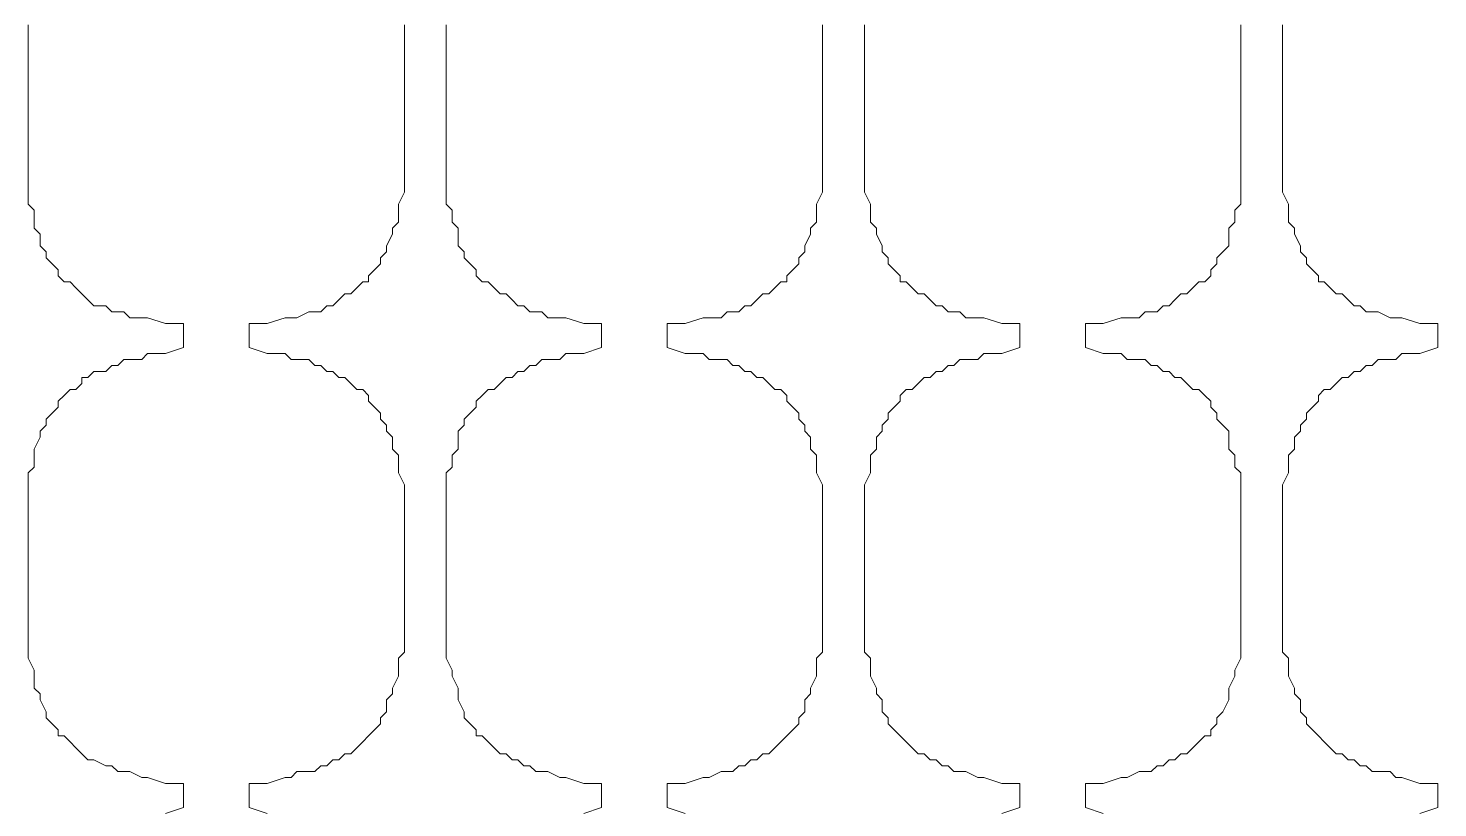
# Model space of a CAD drawing. Extents: x -66030 to 95157, y -13132 to 45879.
# Drawn here: x 21742 to 22664, y 26462 to 26971 of the extents above; entities that cross this region are included whole.
import ezdxf

# ---------------------------------------------------------------- set-up
doc = ezdxf.new("R2010")
doc.units = 0
doc.header["$LTSCALE"] = 100
doc.header["$MEASUREMENT"] = 0
doc.layers.get('0').update_dxf_attribs({"linetype": 'CONTINUOUS'})

msp = doc.modelspace()

# ---------------------------------------------------------------- linework, layer by layer
at = {"lineweight": 0}
for points in [[(21831.81, 26457.99), (21843.53, 26461.89), (21843.53, 26477.52), (21831.81, 26477.52), (21820.1, 26481.42), (21816.19, 26481.42), (21808.38, 26485.33), (21804.47, 26485.33), (21800.57, 26485.33), (21796.66, 26489.23), (21792.75, 26489.23), (21784.94, 26493.14), (21781.04, 26493.14), (21777.13, 26497.05), (21777.13, 26497.05), (21773.22, 26500.95), (21769.32, 26504.86), (21765.41, 26508.76), (21761.51, 26508.76), (21761.51, 26512.67), (21757.6, 26516.58), (21753.69, 26520.48), (21753.69, 26524.39), (21749.79, 26532.2), (21749.79, 26536.11), (21745.88, 26540.01), (21745.88, 26547.82), (21745.88, 26551.73), (21741.98, 26559.54), (21741.98, 26563.45), (21741.98, 26571.26), (21741.98, 26575.17), (21741.98, 26661.1), (21741.98, 26668.91), (21741.98, 26672.81), (21741.98, 26680.63), (21745.88, 26684.53), (21745.88, 26692.34), (21745.88, 26696.25), (21749.79, 26704.06), (21749.79, 26707.97), (21753.69, 26711.87), (21753.69, 26715.78), (21757.6, 26719.69), (21761.51, 26723.59), (21761.51, 26727.5), (21765.41, 26731.4), (21769.32, 26735.31), (21773.22, 26735.31), (21777.13, 26739.22), (21777.13, 26743.12), (21781.04, 26743.12), (21784.94, 26747.03), (21792.75, 26747.03), (21796.66, 26750.93), (21800.57, 26750.93), (21804.47, 26754.84), (21808.38, 26754.84), (21816.19, 26754.84), (21820.1, 26758.75), (21831.81, 26758.75), (21843.53, 26762.65), (21843.53, 26778.28), (21831.81, 26778.28), (21820.1, 26782.18), (21816.19, 26782.18), (21808.38, 26782.18), (21804.47, 26786.09), (21800.57, 26786.09), (21796.66, 26786.09), (21792.75, 26789.99), (21784.94, 26789.99), (21781.04, 26793.9), (21777.13, 26797.81), (21777.13, 26797.81), (21773.22, 26801.71), (21769.32, 26805.62), (21765.41, 26805.62), (21761.51, 26809.52), (21761.51, 26813.43), (21757.6, 26817.34), (21753.69, 26821.24), (21753.69, 26825.15), (21749.79, 26829.05), (21749.79, 26836.87), (21745.88, 26840.77), (21745.88, 26844.68), (21745.88, 26852.49), (21741.98, 26856.4), (21741.98, 26864.21), (21741.98, 26872.02), (21741.98, 26875.92), (21741.98, 26961.86), (21741.98, 26965.76), (21741.98, 26973.57)], [(21831.81, 26457.99), (21843.53, 26461.89), (21843.53, 26477.52), (21831.81, 26477.52), (21820.1, 26481.42), (21816.19, 26481.42), (21808.38, 26485.33), (21804.47, 26485.33), (21800.57, 26485.33), (21796.66, 26489.23), (21792.75, 26489.23), (21784.94, 26493.14), (21781.04, 26493.14), (21777.13, 26497.05), (21777.13, 26497.05), (21773.22, 26500.95), (21769.32, 26504.86), (21765.41, 26508.76), (21761.51, 26508.76), (21761.51, 26512.67), (21757.6, 26516.58), (21753.69, 26520.48), (21753.69, 26524.39), (21749.79, 26532.2), (21749.79, 26536.11), (21745.88, 26540.01), (21745.88, 26547.82), (21745.88, 26551.73), (21741.98, 26559.54), (21741.98, 26563.45), (21741.98, 26571.26), (21741.98, 26575.17), (21741.98, 26661.1), (21741.98, 26668.91), (21741.98, 26672.81), (21741.98, 26680.63), (21745.88, 26684.53), (21745.88, 26692.34), (21745.88, 26696.25), (21749.79, 26704.06), (21749.79, 26707.97), (21753.69, 26711.87), (21753.69, 26715.78), (21757.6, 26719.69), (21761.51, 26723.59), (21761.51, 26727.5), (21765.41, 26731.4), (21769.32, 26735.31), (21773.22, 26735.31), (21777.13, 26739.22), (21777.13, 26743.12), (21781.04, 26743.12), (21784.94, 26747.03), (21792.75, 26747.03), (21796.66, 26750.93), (21800.57, 26750.93), (21804.47, 26754.84), (21808.38, 26754.84), (21816.19, 26754.84), (21820.1, 26758.75), (21831.81, 26758.75), (21843.53, 26762.65), (21843.53, 26778.28), (21831.81, 26778.28), (21820.1, 26782.18), (21816.19, 26782.18), (21808.38, 26782.18), (21804.47, 26786.09), (21800.57, 26786.09), (21796.66, 26786.09), (21792.75, 26789.99), (21784.94, 26789.99), (21781.04, 26793.9), (21777.13, 26797.81), (21777.13, 26797.81), (21773.22, 26801.71), (21769.32, 26805.62), (21765.41, 26805.62), (21761.51, 26809.52), (21761.51, 26813.43), (21757.6, 26817.34), (21753.69, 26821.24), (21753.69, 26825.15), (21749.79, 26829.05), (21749.79, 26836.87), (21745.88, 26840.77), (21745.88, 26844.68), (21745.88, 26852.49), (21741.98, 26856.4), (21741.98, 26864.21), (21741.98, 26872.02), (21741.98, 26875.92), (21741.98, 26961.86), (21741.98, 26965.76), (21741.98, 26973.57)], [(21988.05, 26973.57), (21988.05, 26965.76), (21988.05, 26961.86), (21988.05, 26875.92), (21988.05, 26872.02), (21988.05, 26864.21), (21984.15, 26856.4), (21984.15, 26852.49), (21984.15, 26844.68), (21980.24, 26840.77), (21980.24, 26836.87), (21976.33, 26829.05), (21976.33, 26825.15), (21972.43, 26821.24), (21972.43, 26817.34), (21968.52, 26813.43), (21964.62, 26809.52), (21964.62, 26805.62), (21960.71, 26805.62), (21956.8, 26801.71), (21952.9, 26797.81), (21948.99, 26797.81), (21945.09, 26793.9), (21941.18, 26789.99), (21937.27, 26789.99), (21933.37, 26786.09), (21929.46, 26786.09), (21925.56, 26786.09), (21917.74, 26782.18), (21913.84, 26782.18), (21909.93, 26782.18), (21898.21, 26778.28), (21886.5, 26778.28), (21886.5, 26762.65), (21898.21, 26758.75), (21909.93, 26758.75), (21913.84, 26754.84), (21917.74, 26754.84), (21925.56, 26754.84), (21929.46, 26750.93), (21933.37, 26750.93), (21937.27, 26747.03), (21941.18, 26747.03), (21945.09, 26743.12), (21948.99, 26743.12), (21952.9, 26739.22), (21956.8, 26735.31), (21960.71, 26735.31), (21964.62, 26731.4), (21964.62, 26727.5), (21968.52, 26723.59), (21972.43, 26719.69), (21972.43, 26715.78), (21976.33, 26711.87), (21976.33, 26707.97), (21980.24, 26704.06), (21980.24, 26696.25), (21984.15, 26692.34), (21984.15, 26684.53), (21984.15, 26680.63), (21988.05, 26672.81), (21988.05, 26668.91), (21988.05, 26661.1), (21988.05, 26575.17), (21988.05, 26571.26), (21988.05, 26563.45), (21984.15, 26559.54), (21984.15, 26551.73), (21984.15, 26547.82), (21980.24, 26540.01), (21980.24, 26536.11), (21976.33, 26532.2), (21976.33, 26524.39), (21972.43, 26520.48), (21972.43, 26516.58), (21968.52, 26512.67), (21964.62, 26508.76), (21964.62, 26508.76), (21960.71, 26504.86), (21956.8, 26500.95), (21952.9, 26497.05), (21948.99, 26497.05), (21945.09, 26493.14), (21941.18, 26493.14), (21937.27, 26489.23), (21933.37, 26489.23), (21929.46, 26485.33), (21925.56, 26485.33), (21917.74, 26485.33), (21913.84, 26481.42), (21909.93, 26481.42), (21898.21, 26477.52), (21886.5, 26477.52), (21886.5, 26461.89), (21898.21, 26457.99)], [(21988.05, 26973.57), (21988.05, 26965.76), (21988.05, 26961.86), (21988.05, 26875.92), (21988.05, 26872.02), (21988.05, 26864.21), (21984.15, 26856.4), (21984.15, 26852.49), (21984.15, 26844.68), (21980.24, 26840.77), (21980.24, 26836.87), (21976.33, 26829.05), (21976.33, 26825.15), (21972.43, 26821.24), (21972.43, 26817.34), (21968.52, 26813.43), (21964.62, 26809.52), (21964.62, 26805.62), (21960.71, 26805.62), (21956.8, 26801.71), (21952.9, 26797.81), (21948.99, 26797.81), (21945.09, 26793.9), (21941.18, 26789.99), (21937.27, 26789.99), (21933.37, 26786.09), (21929.46, 26786.09), (21925.56, 26786.09), (21917.74, 26782.18), (21913.84, 26782.18), (21909.93, 26782.18), (21898.21, 26778.28), (21886.5, 26778.28), (21886.5, 26762.65), (21898.21, 26758.75), (21909.93, 26758.75), (21913.84, 26754.84), (21917.74, 26754.84), (21925.56, 26754.84), (21929.46, 26750.93), (21933.37, 26750.93), (21937.27, 26747.03), (21941.18, 26747.03), (21945.09, 26743.12), (21948.99, 26743.12), (21952.9, 26739.22), (21956.8, 26735.31), (21960.71, 26735.31), (21964.62, 26731.4), (21964.62, 26727.5), (21968.52, 26723.59), (21972.43, 26719.69), (21972.43, 26715.78), (21976.33, 26711.87), (21976.33, 26707.97), (21980.24, 26704.06), (21980.24, 26696.25), (21984.15, 26692.34), (21984.15, 26684.53), (21984.15, 26680.63), (21988.05, 26672.81), (21988.05, 26668.91), (21988.05, 26661.1), (21988.05, 26575.17), (21988.05, 26571.26), (21988.05, 26563.45), (21984.15, 26559.54), (21984.15, 26551.73), (21984.15, 26547.82), (21980.24, 26540.01), (21980.24, 26536.11), (21976.33, 26532.2), (21976.33, 26524.39), (21972.43, 26520.48), (21972.43, 26516.58), (21968.52, 26512.67), (21964.62, 26508.76), (21964.62, 26508.76), (21960.71, 26504.86), (21956.8, 26500.95), (21952.9, 26497.05), (21948.99, 26497.05), (21945.09, 26493.14), (21941.18, 26493.14), (21937.27, 26489.23), (21933.37, 26489.23), (21929.46, 26485.33), (21925.56, 26485.33), (21917.74, 26485.33), (21913.84, 26481.42), (21909.93, 26481.42), (21898.21, 26477.52), (21886.5, 26477.52), (21886.5, 26461.89), (21898.21, 26457.99)], [(22105.23, 26457.99), (22116.95, 26461.89), (22116.95, 26477.52), (22105.23, 26477.52), (22093.51, 26481.42), (22089.61, 26481.42), (22081.8, 26485.33), (22077.89, 26485.33), (22073.98, 26485.33), (22070.08, 26489.23), (22066.17, 26489.23), (22062.27, 26493.14), (22058.36, 26493.14), (22054.45, 26497.05), (22050.55, 26497.05), (22046.64, 26500.95), (22042.74, 26504.86), (22038.83, 26508.76), (22034.92, 26508.76), (22034.92, 26512.67), (22031.02, 26516.58), (22027.11, 26520.48), (22027.11, 26524.39), (22023.21, 26532.2), (22023.21, 26536.11), (22023.21, 26540.01), (22019.3, 26547.82), (22019.3, 26551.73), (22015.39, 26559.54), (22015.39, 26563.45), (22015.39, 26571.26), (22015.39, 26575.17), (22015.39, 26661.1), (22015.39, 26668.91), (22015.39, 26672.81), (22015.39, 26680.63), (22019.3, 26684.53), (22019.3, 26692.34), (22023.21, 26696.25), (22023.21, 26704.06), (22023.21, 26707.97), (22027.11, 26711.87), (22027.11, 26715.78), (22031.02, 26719.69), (22034.92, 26723.59), (22034.92, 26727.5), (22038.83, 26731.4), (22042.74, 26735.31), (22046.64, 26735.31), (22050.55, 26739.22), (22054.45, 26743.12), (22058.36, 26743.12), (22062.27, 26747.03), (22066.17, 26747.03), (22070.08, 26750.93), (22073.98, 26750.93), (22077.89, 26754.84), (22081.8, 26754.84), (22089.61, 26754.84), (22093.51, 26758.75), (22105.23, 26758.75), (22116.95, 26762.65), (22116.95, 26778.28), (22105.23, 26778.28), (22093.51, 26782.18), (22089.61, 26782.18), (22081.8, 26782.18), (22077.89, 26786.09), (22073.98, 26786.09), (22070.08, 26786.09), (22066.17, 26789.99), (22062.27, 26789.99), (22058.36, 26793.9), (22054.45, 26797.81), (22050.55, 26797.81), (22046.64, 26801.71), (22042.74, 26805.62), (22038.83, 26805.62), (22034.92, 26809.52), (22034.92, 26813.43), (22031.02, 26817.34), (22027.11, 26821.24), (22027.11, 26825.15), (22023.21, 26829.05), (22023.21, 26836.87), (22023.21, 26840.77), (22019.3, 26844.68), (22019.3, 26852.49), (22015.39, 26856.4), (22015.39, 26864.21), (22015.39, 26872.02), (22015.39, 26875.92), (22015.39, 26961.86), (22015.39, 26965.76), (22015.39, 26973.57)], [(22105.23, 26457.99), (22116.95, 26461.89), (22116.95, 26477.52), (22105.23, 26477.52), (22093.51, 26481.42), (22089.61, 26481.42), (22081.8, 26485.33), (22077.89, 26485.33), (22073.98, 26485.33), (22070.08, 26489.23), (22066.17, 26489.23), (22062.27, 26493.14), (22058.36, 26493.14), (22054.45, 26497.05), (22050.55, 26497.05), (22046.64, 26500.95), (22042.74, 26504.86), (22038.83, 26508.76), (22034.92, 26508.76), (22034.92, 26512.67), (22031.02, 26516.58), (22027.11, 26520.48), (22027.11, 26524.39), (22023.21, 26532.2), (22023.21, 26536.11), (22023.21, 26540.01), (22019.3, 26547.82), (22019.3, 26551.73), (22015.39, 26559.54), (22015.39, 26563.45), (22015.39, 26571.26), (22015.39, 26575.17), (22015.39, 26661.1), (22015.39, 26668.91), (22015.39, 26672.81), (22015.39, 26680.63), (22019.3, 26684.53), (22019.3, 26692.34), (22023.21, 26696.25), (22023.21, 26704.06), (22023.21, 26707.97), (22027.11, 26711.87), (22027.11, 26715.78), (22031.02, 26719.69), (22034.92, 26723.59), (22034.92, 26727.5), (22038.83, 26731.4), (22042.74, 26735.31), (22046.64, 26735.31), (22050.55, 26739.22), (22054.45, 26743.12), (22058.36, 26743.12), (22062.27, 26747.03), (22066.17, 26747.03), (22070.08, 26750.93), (22073.98, 26750.93), (22077.89, 26754.84), (22081.8, 26754.84), (22089.61, 26754.84), (22093.51, 26758.75), (22105.23, 26758.75), (22116.95, 26762.65), (22116.95, 26778.28), (22105.23, 26778.28), (22093.51, 26782.18), (22089.61, 26782.18), (22081.8, 26782.18), (22077.89, 26786.09), (22073.98, 26786.09), (22070.08, 26786.09), (22066.17, 26789.99), (22062.27, 26789.99), (22058.36, 26793.9), (22054.45, 26797.81), (22050.55, 26797.81), (22046.64, 26801.71), (22042.74, 26805.62), (22038.83, 26805.62), (22034.92, 26809.52), (22034.92, 26813.43), (22031.02, 26817.34), (22027.11, 26821.24), (22027.11, 26825.15), (22023.21, 26829.05), (22023.21, 26836.87), (22023.21, 26840.77), (22019.3, 26844.68), (22019.3, 26852.49), (22015.39, 26856.4), (22015.39, 26864.21), (22015.39, 26872.02), (22015.39, 26875.92), (22015.39, 26961.86), (22015.39, 26965.76), (22015.39, 26973.57)], [(22261.47, 26973.57), (22261.47, 26965.76), (22261.47, 26961.86), (22261.47, 26875.92), (22261.47, 26872.02), (22261.47, 26864.21), (22257.56, 26856.4), (22257.56, 26852.49), (22257.56, 26844.68), (22253.66, 26840.77), (22253.66, 26836.87), (22249.75, 26829.05), (22249.75, 26825.15), (22245.85, 26821.24), (22245.85, 26817.34), (22241.94, 26813.43), (22238.03, 26809.52), (22238.03, 26805.62), (22234.13, 26805.62), (22230.22, 26801.71), (22226.32, 26797.81), (22222.41, 26797.81), (22218.5, 26793.9), (22214.6, 26789.99), (22210.69, 26789.99), (22206.79, 26786.09), (22202.88, 26786.09), (22198.97, 26786.09), (22195.07, 26782.18), (22187.26, 26782.18), (22183.35, 26782.18), (22171.63, 26778.28), (22159.91, 26778.28), (22159.91, 26762.65), (22171.63, 26758.75), (22183.35, 26758.75), (22187.26, 26754.84), (22195.07, 26754.84), (22198.97, 26754.84), (22202.88, 26750.93), (22206.79, 26750.93), (22210.69, 26747.03), (22214.6, 26747.03), (22218.5, 26743.12), (22222.41, 26743.12), (22226.32, 26739.22), (22230.22, 26735.31), (22234.13, 26735.31), (22238.03, 26731.4), (22238.03, 26727.5), (22241.94, 26723.59), (22245.85, 26719.69), (22245.85, 26715.78), (22249.75, 26711.87), (22249.75, 26707.97), (22253.66, 26704.06), (22253.66, 26696.25), (22257.56, 26692.34), (22257.56, 26684.53), (22257.56, 26680.63), (22261.47, 26672.81), (22261.47, 26668.91), (22261.47, 26661.1), (22261.47, 26575.17), (22261.47, 26571.26), (22261.47, 26563.45), (22257.56, 26559.54), (22257.56, 26551.73), (22257.56, 26547.82), (22253.66, 26540.01), (22253.66, 26536.11), (22249.75, 26532.2), (22249.75, 26524.39), (22245.85, 26520.48), (22245.85, 26516.58), (22241.94, 26512.67), (22238.03, 26508.76), (22238.03, 26508.76), (22234.13, 26504.86), (22230.22, 26500.95), (22226.32, 26497.05), (22222.41, 26497.05), (22218.5, 26493.14), (22214.6, 26493.14), (22210.69, 26489.23), (22206.79, 26489.23), (22202.88, 26485.33), (22198.97, 26485.33), (22195.07, 26485.33), (22187.26, 26481.42), (22183.35, 26481.42), (22171.63, 26477.52), (22159.91, 26477.52), (22159.91, 26461.89), (22171.63, 26457.99)], [(22261.47, 26973.57), (22261.47, 26965.76), (22261.47, 26961.86), (22261.47, 26875.92), (22261.47, 26872.02), (22261.47, 26864.21), (22257.56, 26856.4), (22257.56, 26852.49), (22257.56, 26844.68), (22253.66, 26840.77), (22253.66, 26836.87), (22249.75, 26829.05), (22249.75, 26825.15), (22245.85, 26821.24), (22245.85, 26817.34), (22241.94, 26813.43), (22238.03, 26809.52), (22238.03, 26805.62), (22234.13, 26805.62), (22230.22, 26801.71), (22226.32, 26797.81), (22222.41, 26797.81), (22218.5, 26793.9), (22214.6, 26789.99), (22210.69, 26789.99), (22206.79, 26786.09), (22202.88, 26786.09), (22198.97, 26786.09), (22195.07, 26782.18), (22187.26, 26782.18), (22183.35, 26782.18), (22171.63, 26778.28), (22159.91, 26778.28), (22159.91, 26762.65), (22171.63, 26758.75), (22183.35, 26758.75), (22187.26, 26754.84), (22195.07, 26754.84), (22198.97, 26754.84), (22202.88, 26750.93), (22206.79, 26750.93), (22210.69, 26747.03), (22214.6, 26747.03), (22218.5, 26743.12), (22222.41, 26743.12), (22226.32, 26739.22), (22230.22, 26735.31), (22234.13, 26735.31), (22238.03, 26731.4), (22238.03, 26727.5), (22241.94, 26723.59), (22245.85, 26719.69), (22245.85, 26715.78), (22249.75, 26711.87), (22249.75, 26707.97), (22253.66, 26704.06), (22253.66, 26696.25), (22257.56, 26692.34), (22257.56, 26684.53), (22257.56, 26680.63), (22261.47, 26672.81), (22261.47, 26668.91), (22261.47, 26661.1), (22261.47, 26575.17), (22261.47, 26571.26), (22261.47, 26563.45), (22257.56, 26559.54), (22257.56, 26551.73), (22257.56, 26547.82), (22253.66, 26540.01), (22253.66, 26536.11), (22249.75, 26532.2), (22249.75, 26524.39), (22245.85, 26520.48), (22245.85, 26516.58), (22241.94, 26512.67), (22238.03, 26508.76), (22238.03, 26508.76), (22234.13, 26504.86), (22230.22, 26500.95), (22226.32, 26497.05), (22222.41, 26497.05), (22218.5, 26493.14), (22214.6, 26493.14), (22210.69, 26489.23), (22206.79, 26489.23), (22202.88, 26485.33), (22198.97, 26485.33), (22195.07, 26485.33), (22187.26, 26481.42), (22183.35, 26481.42), (22171.63, 26477.52), (22159.91, 26477.52), (22159.91, 26461.89), (22171.63, 26457.99)], [(22378.65, 26457.99), (22390.37, 26461.89), (22390.37, 26477.52), (22378.65, 26477.52), (22366.93, 26481.42), (22363.02, 26481.42), (22355.21, 26485.33), (22351.31, 26485.33), (22347.4, 26485.33), (22343.49, 26489.23), (22339.59, 26489.23), (22335.68, 26493.14), (22331.78, 26493.14), (22327.87, 26497.05), (22323.97, 26497.05), (22320.06, 26500.95), (22316.15, 26504.86), (22312.25, 26508.76), (22312.25, 26508.76), (22308.34, 26512.67), (22304.44, 26516.58), (22304.44, 26520.48), (22300.53, 26524.39), (22300.53, 26532.2), (22296.62, 26536.11), (22296.62, 26540.01), (22292.72, 26547.82), (22292.72, 26551.73), (22292.72, 26559.54), (22288.81, 26563.45), (22288.81, 26571.26), (22288.81, 26575.17), (22288.81, 26661.1), (22288.81, 26668.91), (22288.81, 26672.81), (22292.72, 26680.63), (22292.72, 26684.53), (22292.72, 26692.34), (22296.62, 26696.25), (22296.62, 26704.06), (22300.53, 26707.97), (22300.53, 26711.87), (22304.44, 26715.78), (22304.44, 26719.69), (22308.34, 26723.59), (22312.25, 26727.5), (22312.25, 26731.4), (22316.15, 26735.31), (22320.06, 26735.31), (22323.97, 26739.22), (22327.87, 26743.12), (22331.78, 26743.12), (22335.68, 26747.03), (22339.59, 26747.03), (22343.49, 26750.93), (22347.4, 26750.93), (22351.31, 26754.84), (22355.21, 26754.84), (22363.02, 26754.84), (22366.93, 26758.75), (22378.65, 26758.75), (22390.37, 26762.65), (22390.37, 26778.28), (22378.65, 26778.28), (22366.93, 26782.18), (22363.02, 26782.18), (22355.21, 26782.18), (22351.31, 26786.09), (22347.4, 26786.09), (22343.49, 26786.09), (22339.59, 26789.99), (22335.68, 26789.99), (22331.78, 26793.9), (22327.87, 26797.81), (22323.97, 26797.81), (22320.06, 26801.71), (22316.15, 26805.62), (22312.25, 26805.62), (22312.25, 26809.52), (22308.34, 26813.43), (22304.44, 26817.34), (22304.44, 26821.24), (22300.53, 26825.15), (22300.53, 26829.05), (22296.62, 26836.87), (22296.62, 26840.77), (22292.72, 26844.68), (22292.72, 26852.49), (22292.72, 26856.4), (22288.81, 26864.21), (22288.81, 26872.02), (22288.81, 26875.92), (22288.81, 26961.86), (22288.81, 26965.76), (22288.81, 26973.57)], [(22378.65, 26457.99), (22390.37, 26461.89), (22390.37, 26477.52), (22378.65, 26477.52), (22366.93, 26481.42), (22363.02, 26481.42), (22355.21, 26485.33), (22351.31, 26485.33), (22347.4, 26485.33), (22343.49, 26489.23), (22339.59, 26489.23), (22335.68, 26493.14), (22331.78, 26493.14), (22327.87, 26497.05), (22323.97, 26497.05), (22320.06, 26500.95), (22316.15, 26504.86), (22312.25, 26508.76), (22312.25, 26508.76), (22308.34, 26512.67), (22304.44, 26516.58), (22304.44, 26520.48), (22300.53, 26524.39), (22300.53, 26532.2), (22296.62, 26536.11), (22296.62, 26540.01), (22292.72, 26547.82), (22292.72, 26551.73), (22292.72, 26559.54), (22288.81, 26563.45), (22288.81, 26571.26), (22288.81, 26575.17), (22288.81, 26661.1), (22288.81, 26668.91), (22288.81, 26672.81), (22292.72, 26680.63), (22292.72, 26684.53), (22292.72, 26692.34), (22296.62, 26696.25), (22296.62, 26704.06), (22300.53, 26707.97), (22300.53, 26711.87), (22304.44, 26715.78), (22304.44, 26719.69), (22308.34, 26723.59), (22312.25, 26727.5), (22312.25, 26731.4), (22316.15, 26735.31), (22320.06, 26735.31), (22323.97, 26739.22), (22327.87, 26743.12), (22331.78, 26743.12), (22335.68, 26747.03), (22339.59, 26747.03), (22343.49, 26750.93), (22347.4, 26750.93), (22351.31, 26754.84), (22355.21, 26754.84), (22363.02, 26754.84), (22366.93, 26758.75), (22378.65, 26758.75), (22390.37, 26762.65), (22390.37, 26778.28), (22378.65, 26778.28), (22366.93, 26782.18), (22363.02, 26782.18), (22355.21, 26782.18), (22351.31, 26786.09), (22347.4, 26786.09), (22343.49, 26786.09), (22339.59, 26789.99), (22335.68, 26789.99), (22331.78, 26793.9), (22327.87, 26797.81), (22323.97, 26797.81), (22320.06, 26801.71), (22316.15, 26805.62), (22312.25, 26805.62), (22312.25, 26809.52), (22308.34, 26813.43), (22304.44, 26817.34), (22304.44, 26821.24), (22300.53, 26825.15), (22300.53, 26829.05), (22296.62, 26836.87), (22296.62, 26840.77), (22292.72, 26844.68), (22292.72, 26852.49), (22292.72, 26856.4), (22288.81, 26864.21), (22288.81, 26872.02), (22288.81, 26875.92), (22288.81, 26961.86), (22288.81, 26965.76), (22288.81, 26973.57)], [(22534.89, 26973.57), (22534.89, 26965.76), (22534.89, 26961.86), (22534.89, 26875.92), (22534.89, 26872.02), (22534.89, 26864.21), (22534.89, 26856.4), (22530.98, 26852.49), (22530.98, 26844.68), (22527.08, 26840.77), (22527.08, 26836.87), (22527.08, 26829.05), (22523.17, 26825.15), (22519.26, 26821.24), (22519.26, 26817.34), (22515.36, 26813.43), (22515.36, 26809.52), (22511.45, 26805.62), (22507.55, 26805.62), (22503.64, 26801.71), (22499.73, 26797.81), (22495.83, 26797.81), (22491.92, 26793.9), (22488.02, 26789.99), (22484.11, 26789.99), (22480.2, 26786.09), (22476.3, 26786.09), (22472.39, 26786.09), (22468.49, 26782.18), (22460.67, 26782.18), (22456.77, 26782.18), (22445.05, 26778.28), (22433.33, 26778.28), (22433.33, 26762.65), (22445.05, 26758.75), (22456.77, 26758.75), (22460.67, 26754.84), (22468.49, 26754.84), (22472.39, 26754.84), (22476.3, 26750.93), (22480.2, 26750.93), (22484.11, 26747.03), (22488.02, 26747.03), (22491.92, 26743.12), (22495.83, 26743.12), (22499.73, 26739.22), (22503.64, 26735.31), (22507.55, 26735.31), (22511.45, 26731.4), (22515.36, 26727.5), (22515.36, 26723.59), (22519.26, 26719.69), (22519.26, 26715.78), (22523.17, 26711.87), (22527.08, 26707.97), (22527.08, 26704.06), (22527.08, 26696.25), (22530.98, 26692.34), (22530.98, 26684.53), (22534.89, 26680.63), (22534.89, 26672.81), (22534.89, 26668.91), (22534.89, 26661.1), (22534.89, 26575.17), (22534.89, 26571.26), (22534.89, 26563.45), (22534.89, 26559.54), (22530.98, 26551.73), (22530.98, 26547.82), (22527.08, 26540.01), (22527.08, 26536.11), (22527.08, 26532.2), (22523.17, 26524.39), (22519.26, 26520.48), (22519.26, 26516.58), (22515.36, 26512.67), (22515.36, 26508.76), (22511.45, 26508.76), (22507.55, 26504.86), (22503.64, 26500.95), (22499.73, 26497.05), (22495.83, 26497.05), (22491.92, 26493.14), (22488.02, 26493.14), (22484.11, 26489.23), (22480.2, 26489.23), (22476.3, 26485.33), (22472.39, 26485.33), (22468.49, 26485.33), (22460.67, 26481.42), (22456.77, 26481.42), (22445.05, 26477.52), (22433.33, 26477.52), (22433.33, 26461.89), (22445.05, 26457.99)], [(22534.89, 26973.57), (22534.89, 26965.76), (22534.89, 26961.86), (22534.89, 26875.92), (22534.89, 26872.02), (22534.89, 26864.21), (22534.89, 26856.4), (22530.98, 26852.49), (22530.98, 26844.68), (22527.08, 26840.77), (22527.08, 26836.87), (22527.08, 26829.05), (22523.17, 26825.15), (22519.26, 26821.24), (22519.26, 26817.34), (22515.36, 26813.43), (22515.36, 26809.52), (22511.45, 26805.62), (22507.55, 26805.62), (22503.64, 26801.71), (22499.73, 26797.81), (22495.83, 26797.81), (22491.92, 26793.9), (22488.02, 26789.99), (22484.11, 26789.99), (22480.2, 26786.09), (22476.3, 26786.09), (22472.39, 26786.09), (22468.49, 26782.18), (22460.67, 26782.18), (22456.77, 26782.18), (22445.05, 26778.28), (22433.33, 26778.28), (22433.33, 26762.65), (22445.05, 26758.75), (22456.77, 26758.75), (22460.67, 26754.84), (22468.49, 26754.84), (22472.39, 26754.84), (22476.3, 26750.93), (22480.2, 26750.93), (22484.11, 26747.03), (22488.02, 26747.03), (22491.92, 26743.12), (22495.83, 26743.12), (22499.73, 26739.22), (22503.64, 26735.31), (22507.55, 26735.31), (22511.45, 26731.4), (22515.36, 26727.5), (22515.36, 26723.59), (22519.26, 26719.69), (22519.26, 26715.78), (22523.17, 26711.87), (22527.08, 26707.97), (22527.08, 26704.06), (22527.08, 26696.25), (22530.98, 26692.34), (22530.98, 26684.53), (22534.89, 26680.63), (22534.89, 26672.81), (22534.89, 26668.91), (22534.89, 26661.1), (22534.89, 26575.17), (22534.89, 26571.26), (22534.89, 26563.45), (22534.89, 26559.54), (22530.98, 26551.73), (22530.98, 26547.82), (22527.08, 26540.01), (22527.08, 26536.11), (22527.08, 26532.2), (22523.17, 26524.39), (22519.26, 26520.48), (22519.26, 26516.58), (22515.36, 26512.67), (22515.36, 26508.76), (22511.45, 26508.76), (22507.55, 26504.86), (22503.64, 26500.95), (22499.73, 26497.05), (22495.83, 26497.05), (22491.92, 26493.14), (22488.02, 26493.14), (22484.11, 26489.23), (22480.2, 26489.23), (22476.3, 26485.33), (22472.39, 26485.33), (22468.49, 26485.33), (22460.67, 26481.42), (22456.77, 26481.42), (22445.05, 26477.52), (22433.33, 26477.52), (22433.33, 26461.89), (22445.05, 26457.99)], [(22652.07, 26457.99), (22663.78, 26461.89), (22663.78, 26477.52), (22652.07, 26477.52), (22640.35, 26481.42), (22636.44, 26481.42), (22632.54, 26485.33), (22624.72, 26485.33), (22620.82, 26485.33), (22616.91, 26489.23), (22613.01, 26489.23), (22609.1, 26493.14), (22605.19, 26493.14), (22601.29, 26497.05), (22597.38, 26497.05), (22593.48, 26500.95), (22589.57, 26504.86), (22585.66, 26508.76), (22585.66, 26508.76), (22581.76, 26512.67), (22577.85, 26516.58), (22577.85, 26520.48), (22573.95, 26524.39), (22573.95, 26532.2), (22570.04, 26536.11), (22570.04, 26540.01), (22566.14, 26547.82), (22566.14, 26551.73), (22566.14, 26559.54), (22562.23, 26563.45), (22562.23, 26571.26), (22562.23, 26575.17), (22562.23, 26661.1), (22562.23, 26668.91), (22562.23, 26672.81), (22566.14, 26680.63), (22566.14, 26684.53), (22566.14, 26692.34), (22570.04, 26696.25), (22570.04, 26704.06), (22573.95, 26707.97), (22573.95, 26711.87), (22577.85, 26715.78), (22577.85, 26719.69), (22581.76, 26723.59), (22585.66, 26727.5), (22585.66, 26731.4), (22589.57, 26735.31), (22593.48, 26735.31), (22597.38, 26739.22), (22601.29, 26743.12), (22605.19, 26743.12), (22609.1, 26747.03), (22613.01, 26747.03), (22616.91, 26750.93), (22620.82, 26750.93), (22624.72, 26754.84), (22632.54, 26754.84), (22636.44, 26754.84), (22640.35, 26758.75), (22652.07, 26758.75), (22663.78, 26762.65), (22663.78, 26778.28), (22652.07, 26778.28), (22640.35, 26782.18), (22636.44, 26782.18), (22632.54, 26782.18), (22624.72, 26786.09), (22620.82, 26786.09), (22616.91, 26786.09), (22613.01, 26789.99), (22609.1, 26789.99), (22605.19, 26793.9), (22601.29, 26797.81), (22597.38, 26797.81), (22593.48, 26801.71), (22589.57, 26805.62), (22585.66, 26805.62), (22585.66, 26809.52), (22581.76, 26813.43), (22577.85, 26817.34), (22577.85, 26821.24), (22573.95, 26825.15), (22573.95, 26829.05), (22570.04, 26836.87), (22570.04, 26840.77), (22566.14, 26844.68), (22566.14, 26852.49), (22566.14, 26856.4), (22562.23, 26864.21), (22562.23, 26872.02), (22562.23, 26875.92), (22562.23, 26961.86), (22562.23, 26965.76), (22562.23, 26973.57)], [(22652.07, 26457.99), (22663.78, 26461.89), (22663.78, 26477.52), (22652.07, 26477.52), (22640.35, 26481.42), (22636.44, 26481.42), (22632.54, 26485.33), (22624.72, 26485.33), (22620.82, 26485.33), (22616.91, 26489.23), (22613.01, 26489.23), (22609.1, 26493.14), (22605.19, 26493.14), (22601.29, 26497.05), (22597.38, 26497.05), (22593.48, 26500.95), (22589.57, 26504.86), (22585.66, 26508.76), (22585.66, 26508.76), (22581.76, 26512.67), (22577.85, 26516.58), (22577.85, 26520.48), (22573.95, 26524.39), (22573.95, 26532.2), (22570.04, 26536.11), (22570.04, 26540.01), (22566.14, 26547.82), (22566.14, 26551.73), (22566.14, 26559.54), (22562.23, 26563.45), (22562.23, 26571.26), (22562.23, 26575.17), (22562.23, 26661.1), (22562.23, 26668.91), (22562.23, 26672.81), (22566.14, 26680.63), (22566.14, 26684.53), (22566.14, 26692.34), (22570.04, 26696.25), (22570.04, 26704.06), (22573.95, 26707.97), (22573.95, 26711.87), (22577.85, 26715.78), (22577.85, 26719.69), (22581.76, 26723.59), (22585.66, 26727.5), (22585.66, 26731.4), (22589.57, 26735.31), (22593.48, 26735.31), (22597.38, 26739.22), (22601.29, 26743.12), (22605.19, 26743.12), (22609.1, 26747.03), (22613.01, 26747.03), (22616.91, 26750.93), (22620.82, 26750.93), (22624.72, 26754.84), (22632.54, 26754.84), (22636.44, 26754.84), (22640.35, 26758.75), (22652.07, 26758.75), (22663.78, 26762.65), (22663.78, 26778.28), (22652.07, 26778.28), (22640.35, 26782.18), (22636.44, 26782.18), (22632.54, 26782.18), (22624.72, 26786.09), (22620.82, 26786.09), (22616.91, 26786.09), (22613.01, 26789.99), (22609.1, 26789.99), (22605.19, 26793.9), (22601.29, 26797.81), (22597.38, 26797.81), (22593.48, 26801.71), (22589.57, 26805.62), (22585.66, 26805.62), (22585.66, 26809.52), (22581.76, 26813.43), (22577.85, 26817.34), (22577.85, 26821.24), (22573.95, 26825.15), (22573.95, 26829.05), (22570.04, 26836.87), (22570.04, 26840.77), (22566.14, 26844.68), (22566.14, 26852.49), (22566.14, 26856.4), (22562.23, 26864.21), (22562.23, 26872.02), (22562.23, 26875.92), (22562.23, 26961.86), (22562.23, 26965.76), (22562.23, 26973.57)]]:
    msp.add_lwpolyline(points, dxfattribs=at)

doc.saveas('drawing.dxf')
